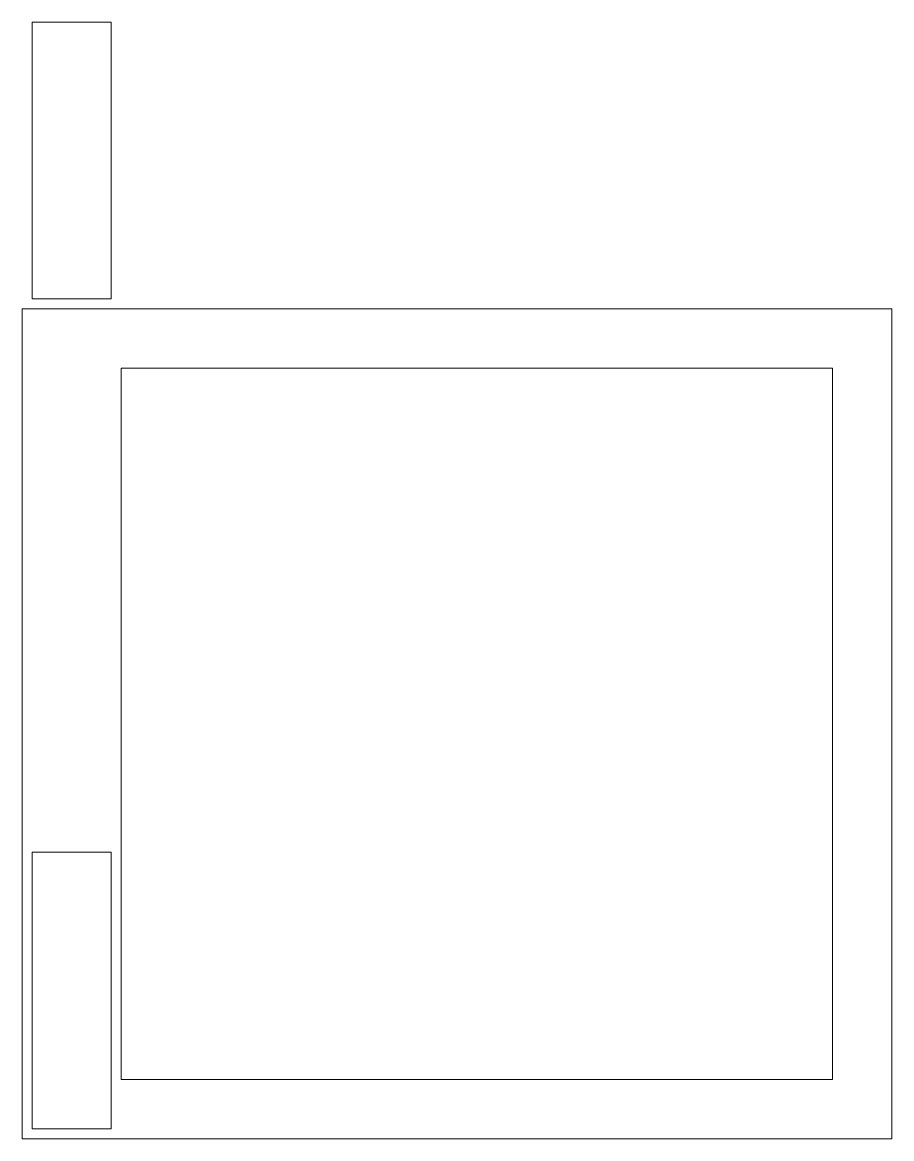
# Model space of a CAD drawing. Header units: millimetres. Extents: x -4.45 to -2.25, y -2.22 to 0.6.
import ezdxf

# ---------------------------------------------------------------- set-up
doc = ezdxf.new("R2010")
doc.units = ezdxf.units.MM
for name, color, linetype, lineweight in [('COLUMN', 41, 'Continuous', 9), ('EXTERNAL_WALL', 8, 'Continuous', 0), ('SCREED', 65, 'Continuous', 0)]:
    doc.layers.add(name, color=color, linetype=linetype, lineweight=lineweight)

msp = doc.modelspace()

# ---------------------------------------------------------------- linework, layer by layer
at = {"layer": 'COLUMN'}
for points in [[(-4.423, -0.0999), (-4.223, -0.0999), (-4.223, 0.6001), (-4.423, 0.6001), (-4.423, -0.0999)], [(-4.423, -2.1999), (-4.223, -2.1999), (-4.223, -1.4999), (-4.423, -1.4999), (-4.423, -2.1999)]]:
    msp.add_lwpolyline(points, close=True, dxfattribs=at)
at = {"layer": 'EXTERNAL_WALL'}
for p, q in [((-4.448, -0.1249), (-4.448, -2.2249)), ((-4.448, -0.1249), (-4.198, -0.1249)), ((-4.198, -0.1249), (-2.248, -0.1249)), ((-2.248, -0.2749), (-2.248, -0.1249)), ((-4.198, -0.2749), (-2.398, -0.2749)), ((-4.198, -0.2749), (-4.198, -2.0749)), ((-2.398, -0.2749), (-2.398, -2.0749)), ((-2.248, -0.2749), (-2.248, -2.0749)), ((-4.198, -2.0749), (-2.398, -2.0749)), ((-2.248, -2.2249), (-2.248, -2.0749)), ((-4.448, -2.2249), (-4.198, -2.2249)), ((-4.198, -2.2249), (-2.248, -2.2249))]:
    msp.add_line(p, q, dxfattribs=at)
at = {"layer": 'SCREED'}
msp.add_lwpolyline([(-2.248, -2.2249), (-2.248, -0.1249), (-4.448, -0.1249), (-4.448, -2.2249), (-2.248, -2.2249)], close=True, dxfattribs=at)

doc.saveas('drawing.dxf')
